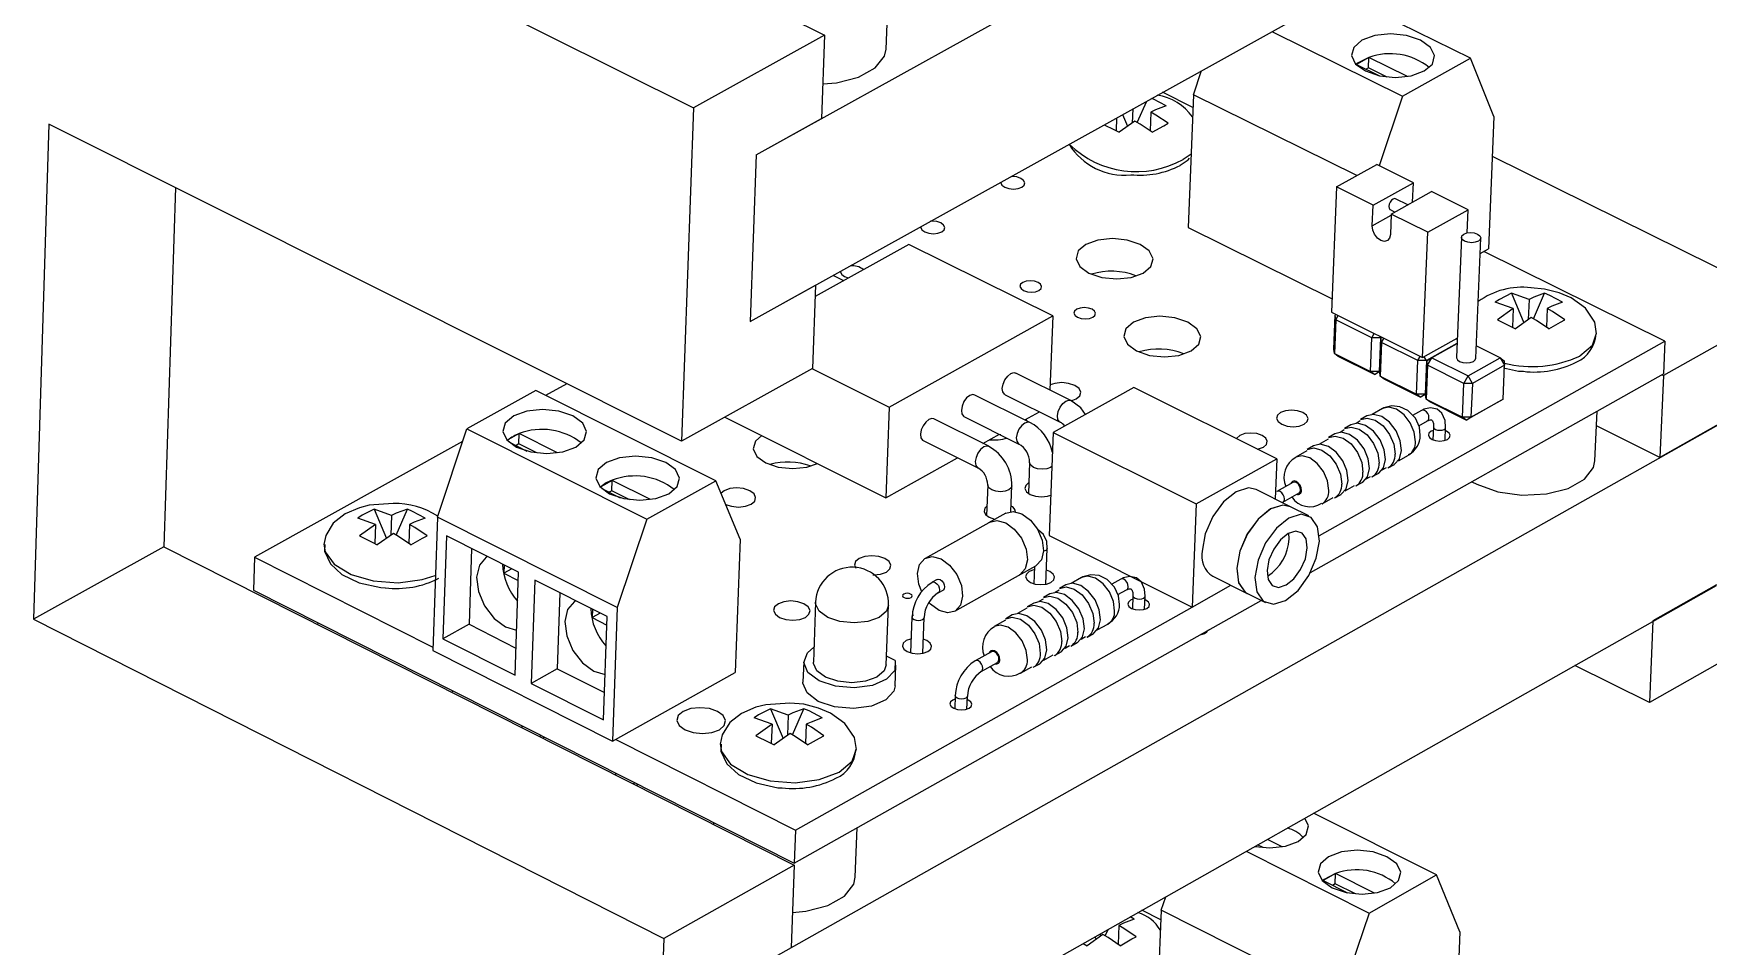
# Model space of a CAD drawing. Extents: x 0 to 151, y 0 to 220.
# Drawn here: x 129.83 to 141.2, y 139.95 to 146.14 of the extents above; entities that cross this region are included whole.
import ezdxf

# ---------------------------------------------------------------- set-up
doc = ezdxf.new("R2010")
doc.units = 0
doc.layers.get('0').update_dxf_attribs({"linetype": 'CONTINUOUS'})

msp = doc.modelspace()

# ---------------------------------------------------------------- linework, layer by layer
at = {"color": 7, "linetype": 'CONTINUOUS'}
for p, q in [((134.733, 145.321), (141.543, 149.093)), ((130.894, 148.267), (135.198, 146.133)), ((134.692, 144.19), (141.494, 147.971)), ((130.003, 147.782), (134.309, 145.641)), ((135.616, 146.039), (135.629, 146.385)), ((139.581, 145.976), (138.693, 146.414)), ((135.198, 146.133), (134.309, 145.641)), ((135.198, 146.133), (135.177, 145.567)), ((138.233, 146.158), (139.121, 145.72)), ((138.892, 145.981), (138.808, 145.934)), ((138.89, 145.912), (138.892, 145.981)), ((139.154, 145.853), (138.892, 145.981)), ((139.121, 145.72), (139.581, 145.976)), ((139.74, 145.582), (139.581, 145.976)), ((137.701, 145.728), (137.757, 145.894)), ((138.808, 145.934), (138.963, 145.858)), ((138.89, 145.912), (138.873, 145.902)), ((139.016, 145.849), (138.89, 145.912)), ((137.698, 145.643), (137.491, 145.746)), ((134.309, 145.641), (134.227, 143.378)), ((137.289, 145.633), (137.285, 145.537)), ((137.32, 145.541), (137.384, 145.686)), ((137.701, 145.728), (137.666, 144.829)), ((138.81, 145.18), (137.701, 145.728)), ((139.121, 145.72), (138.962, 145.247)), ((129.933, 145.529), (129.829, 142.171)), ((134.227, 143.378), (129.933, 145.529)), ((134.733, 145.321), (135.177, 145.567)), ((137.18, 145.573), (137.177, 145.485)), ((137.303, 145.55), (137.197, 145.475)), ((137.22, 145.595), (137.254, 145.515)), ((137.412, 145.61), (137.407, 145.485)), ((139.74, 145.582), (139.703, 144.683)), ((134.733, 145.321), (134.692, 144.19)), ((137.632, 145.291), (137.686, 145.328)), ((139.729, 145.311), (141.755, 144.31)), ((138.672, 145.103), (138.945, 145.255)), ((139.194, 145.132), (138.945, 145.255)), ((130.792, 145.099), (130.714, 142.662)), ((138.672, 145.103), (138.638, 144.253)), ((138.921, 144.98), (138.672, 145.103)), ((138.921, 144.98), (139.194, 145.132)), ((139.044, 144.919), (139.317, 145.072)), ((139.188, 145), (139.194, 145.132)), ((139.565, 144.949), (139.317, 145.072)), ((138.915, 144.84), (138.921, 144.98)), ((139.036, 144.95), (139.069, 144.933)), ((139.156, 144.982), (139.073, 145.023)), ((139.292, 144.796), (139.565, 144.949)), ((139.559, 144.792), (139.565, 144.949)), ((139.044, 144.919), (139.038, 144.78)), ((139.292, 144.796), (139.044, 144.919)), ((137.666, 144.829), (138.642, 144.345)), ((139.257, 143.946), (139.292, 144.796)), ((139.52, 144.762), (139.486, 143.947)), ((139.617, 143.941), (139.651, 144.756)), ((135.769, 144.714), (135.133, 144.361)), ((136.747, 144.228), (135.769, 144.714)), ((139.647, 144.651), (139.703, 144.683)), ((140.901, 144.058), (139.673, 144.666)), ((135.325, 144.468), (135.255, 144.503)), ((134.692, 144.19), (135.136, 144.437)), ((135.136, 144.437), (135.115, 143.873)), ((139.979, 144.34), (139.859, 144.382)), ((139.859, 144.382), (139.943, 144.182)), ((140.009, 144.209), (140.084, 144.382)), ((139.871, 144.279), (139.75, 144.321)), ((139.871, 144.279), (139.764, 144.203)), ((139.871, 144.279), (139.866, 144.153)), ((139.979, 144.34), (139.973, 144.204)), ((140.102, 144.279), (140.097, 144.153)), ((141.755, 144.31), (140.891, 143.824)), ((135.636, 143.609), (136.747, 144.228)), ((136.747, 144.228), (136.727, 143.725)), ((138.638, 144.253), (139.257, 143.946)), ((138.654, 144.004), (138.664, 144.234)), ((138.667, 144.203), (138.658, 143.974)), ((138.67, 144.237), (138.664, 144.234)), ((138.667, 144.203), (138.664, 144.234)), ((138.667, 144.203), (138.683, 144.231)), ((138.913, 144.081), (138.667, 144.203)), ((139.994, 144.218), (139.887, 144.142)), ((138.556, 142.74), (140.901, 144.058)), ((138.904, 143.851), (138.913, 144.081)), ((138.913, 144.081), (138.929, 144.109)), ((138.971, 144.081), (138.913, 144.081)), ((138.971, 144.081), (138.962, 143.851)), ((138.971, 144.081), (138.966, 144.091)), ((138.966, 143.85), (138.975, 144.079)), ((138.978, 144.049), (138.969, 143.819)), ((138.978, 144.085), (138.971, 144.081)), ((138.981, 144.083), (138.975, 144.079)), ((138.978, 144.049), (138.975, 144.079)), ((138.978, 144.049), (138.994, 144.076)), ((139.225, 143.926), (138.978, 144.049)), ((139.257, 143.946), (139.491, 144.077)), ((139.49, 144.042), (139.283, 143.926)), ((139.49, 144.04), (139.319, 143.944)), ((139.486, 144.074), (139.491, 144.067)), ((140.901, 144.058), (140.892, 143.836)), ((138.658, 143.974), (138.654, 144.004)), ((138.658, 143.974), (138.904, 143.851)), ((138.683, 143.954), (138.658, 143.974)), ((138.93, 143.832), (138.683, 143.954)), ((139.216, 143.697), (139.225, 143.926)), ((139.225, 143.926), (139.241, 143.954)), ((139.283, 143.926), (139.225, 143.926)), ((139.283, 143.926), (139.268, 143.952)), ((139.283, 143.926), (139.274, 143.697)), ((139.277, 143.695), (139.287, 143.924)), ((139.319, 143.944), (139.287, 143.924)), ((139.29, 143.894), (139.287, 143.924)), ((139.29, 143.894), (139.319, 143.944)), ((139.319, 143.944), (139.566, 143.822)), ((139.566, 143.822), (139.784, 143.944)), ((139.784, 143.944), (139.621, 144.025)), ((139.784, 143.944), (139.813, 143.894)), ((139.784, 143.944), (139.81, 143.924)), ((139.81, 143.924), (139.813, 143.894)), ((135.115, 143.873), (134.227, 143.378)), ((135.112, 143.871), (135.636, 143.609)), ((136.869, 143.655), (136.496, 143.841)), ((138.495, 142.488), (140.892, 143.836)), ((138.962, 143.851), (138.904, 143.851)), ((138.93, 143.832), (138.904, 143.851)), ((138.966, 143.852), (138.93, 143.832)), ((138.93, 143.832), (138.962, 143.851)), ((138.962, 143.851), (138.966, 143.853)), ((138.969, 143.819), (138.966, 143.85)), ((138.969, 143.819), (139.216, 143.697)), ((138.995, 143.8), (138.969, 143.819)), ((139.29, 143.894), (139.281, 143.664)), ((139.537, 143.771), (139.29, 143.894)), ((139.537, 143.771), (139.566, 143.822)), ((139.595, 143.771), (139.566, 143.822)), ((139.813, 143.894), (139.595, 143.771)), ((139.804, 143.664), (139.813, 143.894)), ((140.891, 143.824), (140.867, 143.269)), ((140.881, 143.83), (140.891, 143.824)), ((133.238, 143.722), (132.77, 143.462)), ((134.46, 143.11), (133.238, 143.722)), ((133.448, 143.769), (133.304, 143.689)), ((137.296, 143.743), (136.749, 143.437)), ((138.267, 143.259), (137.296, 143.743)), ((139.241, 143.677), (138.995, 143.8)), ((139.274, 143.697), (139.216, 143.697)), ((139.241, 143.677), (139.216, 143.697)), ((139.241, 143.677), (139.274, 143.697)), ((139.277, 143.697), (139.241, 143.677)), ((139.274, 143.697), (139.277, 143.699)), ((139.528, 143.542), (139.537, 143.771)), ((139.595, 143.771), (139.537, 143.771)), ((139.595, 143.771), (139.585, 143.542)), ((135.636, 143.609), (135.613, 142.995)), ((136.591, 143.506), (136.217, 143.692)), ((136.423, 143.694), (136.796, 143.508)), ((138.984, 143.6), (138.914, 143.561)), ((139.249, 143.588), (139.189, 143.554)), ((139.281, 143.664), (139.277, 143.695)), ((139.281, 143.664), (139.528, 143.542)), ((139.306, 143.645), (139.281, 143.664)), ((139.553, 143.522), (139.306, 143.645)), ((139.772, 143.645), (139.553, 143.522)), ((139.585, 143.542), (139.804, 143.664)), ((139.804, 143.664), (139.772, 143.645)), ((140.426, 143.245), (140.441, 143.582)), ((134.521, 143.542), (135.613, 142.995)), ((134.529, 139.695), (141.299, 143.51)), ((136.312, 143.344), (135.939, 143.53)), ((136.144, 143.546), (136.517, 143.359)), ((136.557, 143.523), (136.656, 143.578)), ((138.77, 143.489), (138.727, 143.465)), ((138.834, 143.516), (138.806, 143.499)), ((138.879, 143.55), (138.836, 143.526)), ((139.231, 143.484), (139.289, 143.517)), ((139.331, 143.476), (139.327, 143.388)), ((139.331, 143.476), (139.331, 143.475)), ((139.409, 143.385), (139.413, 143.472)), ((139.585, 143.542), (139.528, 143.542)), ((139.553, 143.522), (139.528, 143.542)), ((139.553, 143.522), (139.585, 143.542)), ((140.867, 143.269), (140.436, 143.483)), ((141.299, 143.512), (140.867, 143.269)), ((132.741, 143.376), (131.329, 142.592)), ((132.57, 142.864), (132.77, 143.462)), ((132.77, 143.462), (133.991, 142.849)), ((133.126, 143.43), (133.049, 143.387)), ((133.055, 143.374), (133.178, 143.312)), ((133.123, 143.36), (133.105, 143.349)), ((133.123, 143.36), (133.126, 143.43)), ((133.244, 143.299), (133.123, 143.36)), ((133.385, 143.3), (133.126, 143.43)), ((135.866, 143.383), (136.239, 143.197)), ((136.273, 143.364), (136.384, 143.426)), ((136.749, 143.437), (136.722, 142.739)), ((136.749, 143.437), (137.72, 142.953)), ((138.616, 143.393), (138.552, 143.357)), ((138.661, 143.428), (138.618, 143.404)), ((138.725, 143.455), (138.697, 143.438)), ((135.613, 142.995), (136.099, 143.267)), ((137.72, 142.953), (138.267, 143.259)), ((138.267, 143.259), (138.256, 142.986)), ((138.472, 143.313), (138.396, 143.27)), ((138.517, 143.347), (138.474, 143.323)), ((139.092, 143.246), (139.162, 143.285)), ((136.589, 143.235), (136.581, 143.025)), ((138.874, 143.124), (138.903, 143.14)), ((138.913, 143.136), (138.956, 143.16)), ((138.983, 143.185), (139.012, 143.201)), ((139.022, 143.197), (139.065, 143.221)), ((133.756, 143.113), (133.679, 143.07)), ((133.686, 143.058), (133.81, 142.995)), ((133.754, 143.043), (133.735, 143.033)), ((133.754, 143.043), (133.756, 143.113)), ((133.875, 142.982), (133.754, 143.043)), ((134.017, 142.983), (133.756, 143.113)), ((133.991, 142.849), (134.46, 143.11)), ((134.624, 142.715), (134.46, 143.11)), ((134.516, 143.043), (134.495, 143.026)), ((136.305, 143.083), (136.297, 142.874)), ((136.463, 142.902), (136.469, 143.076)), ((138.36, 142.934), (138.126, 143.051)), ((138.377, 143.099), (138.268, 143.038)), ((138.309, 142.966), (138.418, 143.028)), ((138.66, 142.994), (138.703, 143.018)), ((138.73, 143.043), (138.794, 143.079)), ((138.804, 143.075), (138.847, 143.099)), ((132.259, 142.875), (132.14, 142.918)), ((132.14, 142.918), (132.224, 142.719)), ((132.29, 142.741), (132.366, 142.918)), ((137.72, 142.953), (137.692, 142.254)), ((138.484, 142.872), (138.361, 142.934)), ((138.574, 142.955), (138.65, 142.998)), ((132.149, 142.813), (132.029, 142.857)), ((132.149, 142.813), (132.041, 142.737)), ((132.149, 142.813), (132.145, 142.685)), ((132.259, 142.875), (132.255, 142.741)), ((132.381, 142.813), (132.377, 142.684)), ((132.57, 142.864), (132.539, 141.96)), ((133.791, 142.25), (132.57, 142.864)), ((133.991, 142.849), (133.791, 142.25)), ((136.328, 142.835), (135.88, 142.584)), ((136.429, 142.891), (136.311, 142.826)), ((132.271, 142.752), (132.162, 142.675)), ((132.632, 142.737), (132.608, 142.038)), ((133.121, 142.491), (132.632, 142.737)), ((134.624, 142.715), (134.591, 141.811)), ((136.722, 142.739), (137.692, 142.254)), ((138.351, 142.716), (138.349, 142.754)), ((130.714, 142.662), (129.829, 142.171)), ((130.714, 142.662), (134.991, 140.503)), ((131.329, 142.592), (131.322, 142.369)), ((131.329, 142.592), (132.54, 141.982)), ((132.802, 142.651), (132.785, 142.137)), ((136.7, 142.409), (136.709, 142.651)), ((133.023, 142.541), (133.021, 142.483)), ((133.076, 142.514), (133.021, 142.483)), ((133.021, 142.483), (133.119, 142.434)), ((133.097, 141.792), (133.121, 142.491)), ((136.083, 142.226), (136.53, 142.476)), ((136.513, 142.467), (136.631, 142.533)), ((136.622, 142.528), (136.618, 142.412)), ((136.942, 142.454), (136.871, 142.414)), ((137.833, 142.463), (138.066, 142.346)), ((131.322, 142.369), (134.991, 140.517)), ((133.231, 142.436), (133.207, 141.736)), ((133.722, 142.189), (133.231, 142.436)), ((133.402, 142.35), (133.384, 141.835)), ((134.488, 138.579), (141.251, 142.401)), ((135.961, 142.441), (135.927, 142.422)), ((135.968, 142.35), (136.002, 142.369)), ((136.726, 142.343), (136.683, 142.318)), ((136.791, 142.369), (136.762, 142.353)), ((136.836, 142.404), (136.792, 142.38)), ((137.208, 142.443), (137.147, 142.408)), ((137.189, 142.338), (137.248, 142.371)), ((137.692, 142.254), (137.955, 142.402)), ((138.068, 142.345), (138.191, 142.284)), ((141.251, 142.404), (140.819, 142.16)), ((133.622, 142.239), (133.62, 142.182)), ((133.791, 142.25), (133.759, 141.344)), ((134.991, 140.517), (138.16, 142.299)), ((135, 140.741), (137.692, 142.254)), ((135.137, 142.286), (135.122, 141.881)), ((135.616, 141.861), (135.632, 142.267)), ((136.571, 142.246), (136.507, 142.21)), ((136.617, 142.281), (136.573, 142.256)), ((136.681, 142.308), (136.652, 142.291)), ((137.291, 142.33), (137.287, 142.242)), ((137.291, 142.33), (137.291, 142.33)), ((137.37, 142.239), (137.373, 142.327)), ((129.829, 142.171), (134.106, 140.006)), ((131.758, 142.149), (131.757, 142.135)), ((132.785, 142.137), (132.608, 142.038)), ((132.785, 142.137), (133.103, 141.976)), ((133.033, 142.12), (133.108, 142.098)), ((133.675, 142.212), (133.62, 142.182)), ((133.62, 142.182), (133.72, 142.131)), ((133.697, 141.489), (133.722, 142.189)), ((135.791, 142.186), (135.782, 141.943)), ((135.864, 141.94), (135.873, 142.183)), ((136.426, 142.165), (136.349, 142.122)), ((136.472, 142.2), (136.428, 142.175)), ((137.049, 142.099), (137.12, 142.138)), ((140.819, 142.16), (140.796, 141.606)), ((132.608, 142.038), (133.097, 141.792)), ((136.83, 141.976), (136.859, 141.992)), ((136.869, 141.988), (136.913, 142.013)), ((136.94, 142.037), (136.969, 142.054)), ((136.979, 142.05), (137.022, 142.074)), ((141.658, 142.094), (140.796, 141.606)), ((132.539, 141.96), (133.759, 141.344)), ((135.056, 141.883), (135.051, 141.744)), ((135.677, 141.892), (135.619, 141.921)), ((136.33, 141.95), (136.22, 141.889)), ((136.261, 141.817), (136.371, 141.878)), ((136.685, 141.894), (136.75, 141.93)), ((136.759, 141.926), (136.803, 141.951)), ((133.384, 141.835), (133.207, 141.736)), ((133.384, 141.835), (133.704, 141.674)), ((133.632, 141.818), (133.708, 141.796)), ((133.759, 141.344), (134.591, 141.811)), ((135.677, 141.719), (135.682, 141.859)), ((136.528, 141.806), (136.605, 141.849)), ((136.614, 141.845), (136.658, 141.869)), ((140.796, 141.606), (140.29, 141.858)), ((132.668, 141.676), (132.676, 141.686)), ((133.207, 141.736), (133.697, 141.489)), ((136.084, 141.653), (136.081, 141.564)), ((136.163, 141.561), (136.167, 141.65)), ((134.951, 141.52), (134.83, 141.564)), ((134.83, 141.564), (134.916, 141.363)), ((134.981, 141.387), (135.058, 141.564)), ((133.144, 141.45), (133.143, 141.436)), ((134.841, 141.459), (134.72, 141.502)), ((134.841, 141.459), (134.732, 141.381)), ((134.841, 141.459), (134.836, 141.33)), ((134.951, 141.52), (134.946, 141.384)), ((135.074, 141.459), (135.069, 141.329)), ((133.287, 141.363), (133.295, 141.374)), ((133.78, 141.356), (135, 140.741)), ((134.964, 141.397), (134.855, 141.319)), ((133.779, 141.129), (133.779, 141.115)), ((133.923, 141.042), (133.93, 141.053)), ((139.351, 140.437), (138.516, 140.856)), ((134.445, 140.793), (134.445, 140.779)), ((135, 140.741), (134.991, 140.517)), ((135.406, 140.421), (135.419, 140.758)), ((138.118, 140.631), (138.12, 140.63)), ((138.174, 140.622), (138.137, 140.641)), ((138.304, 140.628), (138.203, 140.678)), ((138.059, 140.597), (138.893, 140.178)), ((134.991, 140.503), (134.106, 140.006)), ((134.991, 140.503), (134.97, 139.944)), ((138.666, 140.446), (138.582, 140.398)), ((138.663, 140.377), (138.666, 140.446)), ((138.93, 140.313), (138.666, 140.446)), ((138.893, 140.178), (139.351, 140.437)), ((139.509, 140.05), (139.351, 140.437)), ((137.482, 140.198), (137.513, 140.288)), ((138.582, 140.398), (138.747, 140.315)), ((138.663, 140.377), (138.645, 140.366)), ((138.801, 140.308), (138.663, 140.377)), ((137.48, 140.132), (137.351, 140.197)), ((137.482, 140.198), (137.447, 139.31)), ((138.589, 139.641), (137.482, 140.198)), ((138.893, 140.178), (138.734, 139.706)), ((137.103, 140.024), (137.122, 140.067)), ((137.195, 140.094), (137.19, 139.967)), ((137.3, 140.137), (137.272, 140.152)), ((134.106, 140.006), (134.026, 137.771)), ((136.953, 139.972), (136.981, 139.957)), ((137.087, 140.033), (136.981, 139.957)), ((137.032, 140.017), (137.04, 139.999)), ((137.069, 140.038), (137.069, 140.02)), ((139.509, 140.05), (139.472, 139.162))]:
    msp.add_line(p, q, dxfattribs=at)
at = {"color": 8, "linetype": 'CONTINUOUS'}
msp.add_line((138.915, 144.84), (139.043, 144.912), dxfattribs=at)
at = {"color": 7, "linetype": 'CONTINUOUS'}
for points in [[(138.845, 146.098), (138.789, 146.05), (138.774, 145.994), (138.802, 145.937), (138.869, 145.89), (138.964, 145.858), (139.073, 145.846), (139.18, 145.858), (139.268, 145.89), (139.323, 145.937), (139.338, 145.994), (139.31, 146.05), (139.243, 146.098), (139.148, 146.13), (139.039, 146.141), (138.932, 146.13), (138.845, 146.098)], [(135.186, 145.802), (135.279, 145.81), (135.429, 145.848), (135.542, 145.911), (135.605, 145.991), (135.616, 146.039)], [(138.892, 145.981), (138.814, 145.942), (138.804, 145.934)], [(137.517, 145.653), (137.443, 145.626), (137.412, 145.61)], [(137.517, 145.653), (137.43, 145.699), (137.416, 145.704)], [(137.095, 145.525), (137.162, 145.493), (137.197, 145.475)], [(137.422, 145.475), (137.339, 145.53), (137.303, 145.55)], [(137.53, 145.535), (137.447, 145.591), (137.412, 145.61)], [(137.422, 145.475), (137.501, 145.519), (137.53, 145.535)], [(137.611, 145.25), (137.666, 145.288), (137.674, 145.298)], [(136.395, 145.136), (136.395, 145.131), (136.402, 145.115), (136.422, 145.101), (136.449, 145.092), (136.481, 145.088), (136.511, 145.092), (136.537, 145.101), (136.553, 145.115), (136.557, 145.131), (136.549, 145.147), (136.53, 145.161), (136.503, 145.171), (136.471, 145.174), (136.461, 145.173)], [(139.073, 145.023), (139.066, 145.024), (139.056, 145.021), (139.045, 145.013), (139.036, 145), (139.03, 144.986), (139.027, 144.971), (139.029, 144.959), (139.034, 144.951), (139.036, 144.95)], [(135.851, 144.834), (135.851, 144.829), (135.858, 144.812), (135.878, 144.798), (135.905, 144.789), (135.937, 144.786), (135.967, 144.789), (135.993, 144.798), (136.009, 144.812), (136.014, 144.829), (136.006, 144.845), (135.986, 144.859), (135.959, 144.868), (135.927, 144.871), (135.917, 144.871)], [(139.038, 144.78), (139.032, 144.755), (139.018, 144.739), (138.997, 144.734), (138.974, 144.74), (138.95, 144.757), (138.931, 144.782), (138.919, 144.811), (138.915, 144.84)], [(136.97, 144.713), (136.919, 144.669), (136.905, 144.616), (136.93, 144.564), (136.992, 144.519), (137.08, 144.49), (137.181, 144.479), (137.279, 144.49), (137.361, 144.519), (137.413, 144.564), (137.427, 144.616), (137.401, 144.669), (137.339, 144.713), (137.252, 144.743), (137.151, 144.754), (137.052, 144.743), (136.97, 144.713)], [(139.635, 144.735), (139.614, 144.728), (139.59, 144.725), (139.564, 144.728), (139.542, 144.735), (139.526, 144.746), (139.52, 144.759), (139.523, 144.772), (139.536, 144.784), (139.557, 144.791), (139.581, 144.794), (139.607, 144.791), (139.629, 144.784), (139.644, 144.772), (139.651, 144.759), (139.648, 144.746), (139.635, 144.735)], [(135.306, 144.531), (135.306, 144.526), (135.314, 144.509), (135.333, 144.495), (135.359, 144.486)], [(136.543, 144.456), (136.528, 144.443), (136.524, 144.429), (136.532, 144.414), (136.549, 144.401), (136.574, 144.393), (136.602, 144.39), (136.63, 144.393), (136.653, 144.401), (136.667, 144.414), (136.671, 144.429), (136.664, 144.443), (136.647, 144.456), (136.622, 144.464), (136.594, 144.467), (136.566, 144.464), (136.543, 144.456)], [(139.859, 144.382), (139.779, 144.341), (139.75, 144.321)], [(140.084, 144.382), (140.011, 144.355), (139.979, 144.34)], [(140.438, 144.107), (140.426, 144.186), (140.362, 144.282), (140.266, 144.351), (140.184, 144.385), (140.085, 144.41), (139.992, 144.42)], [(140.207, 144.321), (140.12, 144.368), (140.084, 144.382)], [(136.909, 144.274), (136.894, 144.261), (136.89, 144.247), (136.898, 144.232), (136.915, 144.219), (136.94, 144.211), (136.968, 144.208), (136.996, 144.211), (137.019, 144.219), (137.033, 144.232), (137.037, 144.247), (137.03, 144.261), (137.013, 144.274), (136.988, 144.282), (136.96, 144.285), (136.932, 144.282), (136.909, 144.274)], [(140.207, 144.321), (140.133, 144.294), (140.102, 144.279)], [(140.221, 144.203), (140.138, 144.259), (140.102, 144.279)], [(137.294, 144.186), (137.242, 144.141), (137.228, 144.088), (137.254, 144.036), (137.315, 143.991), (137.403, 143.961), (137.505, 143.951), (137.603, 143.961), (137.685, 143.991), (137.737, 144.036), (137.751, 144.088), (137.725, 144.141), (137.663, 144.186), (137.575, 144.215), (137.474, 144.226), (137.375, 144.215), (137.294, 144.186)], [(139.764, 144.203), (139.852, 144.16), (139.887, 144.142)], [(140.113, 144.142), (140.029, 144.198), (139.994, 144.218)], [(140.113, 144.142), (140.192, 144.187), (140.221, 144.203)], [(140.324, 143.957), (140.41, 144.03), (140.438, 144.112)], [(139.486, 143.947), (139.486, 143.944), (139.493, 143.931), (139.508, 143.92), (139.53, 143.912), (139.555, 143.91), (139.58, 143.912), (139.601, 143.92)], [(139.601, 143.92), (139.614, 143.931), (139.617, 143.941)], [(136.423, 143.694), (136.419, 143.697), (136.408, 143.713), (136.404, 143.737), (136.41, 143.766), (136.422, 143.795), (136.441, 143.82), (136.462, 143.837), (136.482, 143.844), (136.496, 143.841)], [(139.805, 143.877), (139.908, 143.854), (139.941, 143.853)], [(136.872, 143.653), (136.906, 143.666), (136.93, 143.686), (136.937, 143.711), (136.925, 143.736), (136.896, 143.757), (136.854, 143.771), (136.807, 143.776), (136.761, 143.771), (136.729, 143.76)], [(133.51, 143.339), (133.567, 143.387), (133.583, 143.445), (133.556, 143.502), (133.489, 143.55), (133.394, 143.583), (133.284, 143.594), (133.177, 143.583), (133.088, 143.55), (133.031, 143.502), (133.015, 143.445), (133.042, 143.387), (133.108, 143.339), (133.204, 143.306), (133.313, 143.295), (133.421, 143.306), (133.51, 143.339)], [(136.217, 143.692), (136.204, 143.695), (136.183, 143.689), (136.162, 143.672), (136.144, 143.647), (136.131, 143.617), (136.126, 143.588), (136.129, 143.564), (136.14, 143.548), (136.144, 143.546)], [(136.969, 143.56), (136.937, 143.604), (136.869, 143.655)], [(138.293, 143.573), (138.272, 143.555), (138.266, 143.533), (138.277, 143.512), (138.302, 143.494), (138.338, 143.481), (138.379, 143.477), (138.419, 143.481), (138.452, 143.494), (138.473, 143.512), (138.479, 143.533), (138.468, 143.555), (138.443, 143.573), (138.407, 143.585), (138.366, 143.589), (138.326, 143.585), (138.293, 143.573)], [(139.241, 143.418), (139.235, 143.475), (139.208, 143.534), (139.157, 143.587), (139.103, 143.613), (139.047, 143.619), (138.993, 143.604), (138.985, 143.598)], [(139.413, 143.472), (139.409, 143.519), (139.388, 143.568), (139.355, 143.596), (139.31, 143.606), (139.265, 143.596), (139.249, 143.588)], [(135.905, 143.526), (135.884, 143.509), (135.866, 143.484), (135.853, 143.455), (135.848, 143.426), (135.851, 143.402), (135.862, 143.386), (135.866, 143.383)], [(135.939, 143.53), (135.926, 143.533), (135.905, 143.526)], [(136.571, 143.516), (136.571, 143.52), (136.569, 143.529)], [(138.727, 143.465), (138.772, 143.475), (138.826, 143.461), (138.88, 143.421), (138.924, 143.364), (138.953, 143.297), (138.961, 143.23)], [(138.956, 143.16), (138.959, 143.162), (138.991, 143.198), (139.005, 143.254), (138.996, 143.321), (138.968, 143.388), (138.923, 143.446), (138.87, 143.485), (138.815, 143.5), (138.77, 143.489)], [(138.836, 143.526), (138.881, 143.536), (138.935, 143.522), (138.989, 143.483), (139.033, 143.425), (139.062, 143.358), (139.07, 143.291)], [(139.065, 143.221), (139.067, 143.223), (139.1, 143.26), (139.114, 143.316), (139.105, 143.382), (139.077, 143.449), (139.032, 143.507), (138.979, 143.546), (138.924, 143.561), (138.879, 143.55)], [(139.289, 143.517), (139.307, 143.524), (139.316, 143.524), (139.324, 143.517), (139.33, 143.498), (139.331, 143.476)], [(134.771, 143.417), (134.728, 143.378), (134.714, 143.327), (134.738, 143.276), (134.798, 143.232), (134.883, 143.203), (134.982, 143.193), (135.078, 143.203), (135.149, 143.228)], [(136.394, 143.421), (136.392, 143.421), (136.38, 143.424)], [(138.016, 143.418), (137.995, 143.4), (137.993, 143.396)], [(138.135, 143.325), (138.143, 143.326), (138.176, 143.338), (138.197, 143.357), (138.202, 143.378), (138.192, 143.4), (138.167, 143.418), (138.131, 143.43), (138.09, 143.434), (138.049, 143.43), (138.016, 143.418), (138.016, 143.418)], [(138.703, 143.018), (138.705, 143.02), (138.738, 143.056), (138.752, 143.112), (138.743, 143.179), (138.715, 143.246), (138.67, 143.304), (138.617, 143.343), (138.562, 143.358), (138.517, 143.347)], [(138.618, 143.404), (138.663, 143.414), (138.717, 143.399), (138.771, 143.36), (138.815, 143.303), (138.844, 143.235), (138.852, 143.169)], [(138.847, 143.099), (138.85, 143.101), (138.882, 143.137), (138.896, 143.193), (138.887, 143.26), (138.859, 143.327), (138.814, 143.385), (138.761, 143.424), (138.706, 143.439), (138.661, 143.428)], [(139.33, 143.452), (139.314, 143.446), (139.3, 143.433), (139.296, 143.419), (139.303, 143.404), (139.321, 143.391), (139.345, 143.383), (139.374, 143.38), (139.402, 143.383), (139.425, 143.391), (139.439, 143.404), (139.443, 143.419), (139.436, 143.433), (139.418, 143.446), (139.412, 143.449)], [(134.141, 143.022), (134.198, 143.071), (134.214, 143.128), (134.187, 143.186), (134.12, 143.234), (134.025, 143.267), (133.915, 143.278), (133.807, 143.267), (133.718, 143.234), (133.661, 143.186), (133.645, 143.128), (133.673, 143.071), (133.739, 143.022), (133.835, 142.989), (133.945, 142.978), (134.052, 142.989), (134.141, 143.022)], [(138.474, 143.323), (138.518, 143.333), (138.573, 143.319), (138.627, 143.279), (138.671, 143.222), (138.7, 143.155), (138.708, 143.088)], [(139.591, 143.104), (139.624, 143.087), (139.767, 143.036), (139.931, 143.013), (140.097, 143.021), (140.245, 143.058), (140.356, 143.121), (140.417, 143.201), (140.426, 143.245)], [(134.526, 142.95), (134.566, 142.937), (134.614, 142.932), (134.661, 142.937), (134.699, 142.951), (134.724, 142.972), (134.73, 142.997), (134.719, 143.022), (134.69, 143.043), (134.648, 143.057), (134.601, 143.062), (134.554, 143.057), (134.516, 143.043), (134.516, 143.043)], [(136.585, 143.098), (136.564, 143.079), (136.558, 143.058), (136.568, 143.036), (136.593, 143.018), (136.629, 143.006), (136.67, 143.002), (136.711, 143.006), (136.733, 143.013)], [(138.126, 143.051), (138.074, 143.062), (137.991, 143.036), (137.906, 142.968), (137.833, 142.867), (137.782, 142.75), (137.761, 142.634)], [(138.418, 143.028), (138.418, 143.028), (138.425, 143.036), (138.428, 143.048), (138.426, 143.063), (138.42, 143.077), (138.411, 143.09), (138.399, 143.098), (138.387, 143.101), (138.377, 143.099)], [(132.27, 142.957), (132.106, 142.944), (132.041, 142.927), (131.943, 142.885), (131.863, 142.822), (131.812, 142.74), (131.8, 142.677)], [(132.14, 142.918), (132.059, 142.876), (132.029, 142.857)], [(132.366, 142.918), (132.291, 142.89), (132.259, 142.875)], [(132.488, 142.857), (132.402, 142.903), (132.366, 142.918)], [(136.299, 142.937), (136.286, 142.924), (136.28, 142.902), (136.29, 142.881), (136.315, 142.863), (136.351, 142.85), (136.355, 142.85)], [(136.429, 142.891), (136.478, 142.903), (136.537, 142.887), (136.595, 142.844), (136.643, 142.781), (136.674, 142.708), (136.683, 142.636), (136.669, 142.575), (136.634, 142.535), (136.631, 142.533)], [(138.36, 142.934), (138.307, 142.945), (138.225, 142.919), (138.14, 142.851), (138.067, 142.751), (138.016, 142.634), (137.995, 142.517), (138.007, 142.42), (138.051, 142.356), (138.066, 142.346)], [(138.361, 142.934), (138.309, 142.945), (138.226, 142.919), (138.141, 142.851), (138.068, 142.75), (138.017, 142.633), (137.996, 142.517), (138.008, 142.419), (138.052, 142.355), (138.068, 142.345)], [(132.488, 142.857), (132.413, 142.829), (132.381, 142.813)], [(132.5, 142.737), (132.417, 142.793), (132.381, 142.813)], [(138.556, 142.701), (138.544, 142.798), (138.5, 142.862), (138.432, 142.883), (138.349, 142.857), (138.264, 142.789), (138.191, 142.689), (138.14, 142.571), (138.119, 142.455), (138.131, 142.358), (138.175, 142.294), (138.244, 142.273), (138.326, 142.299), (138.411, 142.367), (138.484, 142.468), (138.535, 142.585), (138.556, 142.701)], [(131.8, 142.68), (131.808, 142.628), (131.869, 142.544), (131.984, 142.475), (132.135, 142.431), (132.304, 142.419), (132.467, 142.44), (132.556, 142.468)], [(131.805, 142.677), (131.804, 142.633), (131.844, 142.547), (131.922, 142.475), (132.04, 142.418), (132.186, 142.386), (132.217, 142.385)], [(132.041, 142.737), (132.127, 142.694), (132.162, 142.675)], [(132.389, 142.675), (132.306, 142.732), (132.271, 142.752)], [(132.389, 142.675), (132.47, 142.721), (132.5, 142.737)], [(136.709, 142.651), (136.706, 142.698), (136.684, 142.747), (136.65, 142.775), (136.645, 142.777)], [(138.474, 142.655), (138.467, 142.716), (138.439, 142.756), (138.396, 142.769), (138.345, 142.753), (138.292, 142.71), (138.246, 142.647), (138.214, 142.574), (138.201, 142.501), (138.209, 142.44), (138.236, 142.4), (138.279, 142.387), (138.331, 142.404), (138.383, 142.446), (138.429, 142.509), (138.461, 142.582), (138.474, 142.655)], [(132.91, 142.597), (132.902, 142.592), (132.855, 142.539), (132.836, 142.457), (132.849, 142.36), (132.89, 142.261), (132.955, 142.177), (133.033, 142.12)], [(135.433, 142.583), (135.408, 142.562), (135.402, 142.537), (135.409, 142.518)], [(135.526, 142.472), (135.531, 142.472), (135.578, 142.477), (135.617, 142.491), (135.641, 142.512), (135.648, 142.537), (135.636, 142.562), (135.607, 142.583), (135.566, 142.597), (135.518, 142.602), (135.471, 142.597), (135.433, 142.583), (135.433, 142.583)], [(135.828, 142.482), (135.842, 142.543), (135.878, 142.583), (135.929, 142.596), (135.988, 142.58), (136.046, 142.537), (136.095, 142.474), (136.126, 142.401), (136.135, 142.328), (136.121, 142.267), (136.085, 142.227), (136.034, 142.214), (135.975, 142.23), (135.917, 142.273), (135.907, 142.283)], [(135.858, 142.356), (135.837, 142.409), (135.828, 142.482)], [(136.587, 142.495), (136.568, 142.478), (136.562, 142.458), (136.572, 142.438), (136.595, 142.421), (136.628, 142.41), (136.666, 142.406), (136.704, 142.41), (136.734, 142.421), (136.754, 142.438), (136.759, 142.458), (136.75, 142.478), (136.726, 142.495), (136.704, 142.503)], [(136.621, 142.507), (136.618, 142.506), (136.587, 142.495)], [(137.199, 142.272), (137.193, 142.329), (137.166, 142.388), (137.115, 142.441), (137.061, 142.468), (137.004, 142.473), (136.95, 142.458), (136.942, 142.452)], [(137.373, 142.327), (137.37, 142.374), (137.348, 142.423), (137.314, 142.451), (137.269, 142.461), (137.224, 142.451), (137.208, 142.443)], [(135.736, 142.342), (135.729, 142.337), (135.727, 142.33), (135.73, 142.323), (135.738, 142.318), (135.749, 142.314), (135.762, 142.313), (135.774, 142.314), (135.785, 142.318), (135.791, 142.323), (135.793, 142.33), (135.79, 142.337), (135.782, 142.342), (135.771, 142.346), (135.758, 142.347), (135.746, 142.346), (135.736, 142.342)], [(135.961, 142.441), (135.971, 142.443), (135.983, 142.44), (135.994, 142.431), (136.004, 142.419), (136.01, 142.404), (136.012, 142.39), (136.009, 142.377), (136.002, 142.369), (136.002, 142.369)], [(136.913, 142.013), (136.915, 142.014), (136.948, 142.051), (136.961, 142.107), (136.953, 142.174), (136.924, 142.241), (136.879, 142.299), (136.826, 142.338), (136.771, 142.353), (136.726, 142.343)], [(136.792, 142.38), (136.837, 142.39), (136.892, 142.375), (136.945, 142.336), (136.99, 142.278), (137.018, 142.211), (137.027, 142.144)], [(137.022, 142.074), (137.025, 142.076), (137.057, 142.112), (137.071, 142.168), (137.062, 142.235), (137.034, 142.303), (136.989, 142.36), (136.936, 142.4), (136.881, 142.415), (136.836, 142.404)], [(137.248, 142.371), (137.266, 142.378), (137.276, 142.378), (137.284, 142.371), (137.29, 142.352), (137.291, 142.33)], [(133.51, 142.296), (133.501, 142.291), (133.454, 142.237), (133.435, 142.155), (133.448, 142.058), (133.49, 141.96), (133.554, 141.875), (133.632, 141.818)], [(134.884, 142.276), (134.859, 142.255), (134.852, 142.23), (134.864, 142.205), (134.893, 142.184), (134.935, 142.17), (134.982, 142.165), (135.029, 142.17), (135.068, 142.184), (135.092, 142.205), (135.099, 142.23), (135.087, 142.255), (135.058, 142.276), (135.017, 142.29), (134.969, 142.295), (134.922, 142.29), (134.884, 142.276)], [(136.573, 142.256), (136.618, 142.267), (136.672, 142.252), (136.726, 142.213), (136.77, 142.155), (136.799, 142.087), (136.807, 142.021)], [(136.803, 141.951), (136.805, 141.952), (136.838, 141.989), (136.851, 142.045), (136.843, 142.112), (136.814, 142.18), (136.77, 142.237), (136.716, 142.277), (136.662, 142.292), (136.617, 142.281)], [(136.683, 142.318), (136.727, 142.328), (136.782, 142.314), (136.836, 142.274), (136.88, 142.216), (136.909, 142.149), (136.917, 142.082)], [(137.29, 142.307), (137.275, 142.301), (137.26, 142.288), (137.256, 142.273), (137.263, 142.258), (137.281, 142.245), (137.306, 142.237), (137.334, 142.234), (137.362, 142.237), (137.385, 142.245), (137.4, 142.258), (137.404, 142.273), (137.397, 142.288), (137.379, 142.301), (137.372, 142.304)], [(135.802, 142.2), (135.793, 142.193), (135.791, 142.186)], [(136.428, 142.175), (136.472, 142.185), (136.527, 142.171), (136.581, 142.131), (136.625, 142.073), (136.654, 142.006), (136.662, 141.939)], [(136.658, 141.869), (136.66, 141.871), (136.693, 141.908), (136.706, 141.964), (136.698, 142.031), (136.669, 142.098), (136.625, 142.156), (136.571, 142.195), (136.516, 142.21), (136.472, 142.2)], [(135.751, 142.026), (135.732, 142.009), (135.726, 141.989), (135.736, 141.969), (135.759, 141.952), (135.792, 141.941), (135.83, 141.937), (135.868, 141.941), (135.899, 141.952), (135.918, 141.969), (135.924, 141.989), (135.914, 142.009), (135.891, 142.026), (135.868, 142.035)], [(135.786, 142.038), (135.782, 142.037), (135.751, 142.026)], [(135.677, 141.892), (135.674, 141.824), (135.619, 141.764), (135.522, 141.722), (135.399, 141.705), (135.272, 141.717), (135.16, 141.754), (135.084, 141.811), (135.056, 141.878), (135.081, 141.944), (135.126, 141.982)], [(135.616, 141.861), (135.603, 141.821), (135.553, 141.778), (135.476, 141.75), (135.383, 141.74), (135.287, 141.75), (135.204, 141.778), (135.146, 141.821), (135.122, 141.871), (135.122, 141.881)], [(136.371, 141.878), (136.371, 141.879), (136.378, 141.887), (136.381, 141.899), (136.38, 141.913), (136.373, 141.928), (136.364, 141.941), (136.352, 141.949), (136.34, 141.953), (136.33, 141.95)], [(135.677, 141.719), (135.669, 141.684), (135.614, 141.624), (135.517, 141.582), (135.394, 141.566), (135.266, 141.577), (135.155, 141.614), (135.079, 141.671), (135.051, 141.738), (135.051, 141.744)], [(134.238, 141.546), (134.205, 141.518), (134.196, 141.484), (134.212, 141.451), (134.251, 141.422), (134.306, 141.403), (134.37, 141.397), (134.432, 141.403), (134.484, 141.422), (134.516, 141.451), (134.526, 141.484), (134.51, 141.518), (134.471, 141.546), (134.416, 141.565), (134.352, 141.571), (134.29, 141.565), (134.238, 141.546)], [(134.963, 141.603), (134.798, 141.591), (134.732, 141.574), (134.634, 141.532), (134.554, 141.47), (134.502, 141.387), (134.489, 141.324)], [(134.83, 141.564), (134.75, 141.522), (134.72, 141.502)], [(135.058, 141.564), (134.983, 141.536), (134.951, 141.52)], [(135.414, 141.288), (135.401, 141.368), (135.336, 141.465), (135.238, 141.534), (135.156, 141.569), (135.056, 141.594), (134.963, 141.603)], [(135.181, 141.502), (135.093, 141.549), (135.058, 141.564)], [(136.083, 141.63), (136.068, 141.623), (136.053, 141.61), (136.049, 141.595), (136.056, 141.58), (136.074, 141.567), (136.099, 141.559), (136.127, 141.556), (136.155, 141.559), (136.179, 141.567), (136.193, 141.58), (136.197, 141.595), (136.19, 141.61), (136.173, 141.623), (136.166, 141.626)], [(135.181, 141.502), (135.106, 141.474), (135.074, 141.459)], [(135.193, 141.381), (135.11, 141.438), (135.074, 141.459)], [(134.49, 141.327), (134.498, 141.273), (134.56, 141.188), (134.676, 141.118), (134.829, 141.074), (134.998, 141.062), (135.161, 141.083), (135.296, 141.133)], [(134.495, 141.323), (134.494, 141.277), (134.535, 141.19), (134.614, 141.118), (134.733, 141.061), (134.88, 141.028), (134.91, 141.028)], [(134.732, 141.381), (134.82, 141.338), (134.855, 141.319)], [(135.083, 141.319), (134.999, 141.376), (134.964, 141.397)], [(135.083, 141.319), (135.164, 141.365), (135.193, 141.381)], [(135.296, 141.133), (135.384, 141.208), (135.414, 141.293)], [(138.12, 140.63), (138.219, 140.62), (138.325, 140.632), (138.412, 140.664), (138.467, 140.712), (138.482, 140.769), (138.458, 140.822)], [(138.619, 140.56), (138.563, 140.512), (138.548, 140.455), (138.576, 140.398), (138.642, 140.35), (138.737, 140.317), (138.846, 140.306), (138.951, 140.317), (139.039, 140.35), (139.094, 140.398), (139.109, 140.455), (139.081, 140.512), (139.015, 140.56), (138.92, 140.593), (138.812, 140.604), (138.706, 140.593), (138.619, 140.56)], [(134.979, 140.183), (135.071, 140.191), (135.22, 140.229), (135.333, 140.292), (135.396, 140.374), (135.406, 140.421)], [(138.666, 140.446), (138.588, 140.406), (138.576, 140.396)], [(137.3, 140.137), (137.226, 140.11), (137.195, 140.094)], [(137.313, 140.018), (137.23, 140.074), (137.195, 140.094)], [(137.205, 139.957), (137.122, 140.013), (137.087, 140.033)], [(137.205, 139.957), (137.284, 140.003), (137.313, 140.018)]]:
    msp.add_lwpolyline(points, dxfattribs=at)
at = {"color": 8, "linetype": 'CONTINUOUS'}
for points in [[(136.795, 143.508), (136.792, 143.511), (136.781, 143.527), (136.778, 143.551), (136.783, 143.58), (136.796, 143.609), (136.814, 143.634), (136.835, 143.651), (136.856, 143.657), (136.869, 143.655)], [(139.208, 143.375), (139.2, 143.439), (139.173, 143.503), (139.131, 143.558), (139.079, 143.596), (139.027, 143.61), (138.984, 143.6)], [(139.3, 143.537), (139.298, 143.552), (139.292, 143.566), (139.282, 143.579), (139.27, 143.587), (139.258, 143.59), (139.249, 143.588)], [(136.591, 143.506), (136.577, 143.509), (136.557, 143.502), (136.536, 143.485), (136.517, 143.46), (136.504, 143.431), (136.499, 143.402), (136.502, 143.378), (136.513, 143.362), (136.517, 143.359)], [(139.331, 143.475), (139.331, 143.474), (139.335, 143.466), (139.345, 143.459), (139.358, 143.454), (139.374, 143.453), (139.39, 143.454), (139.403, 143.459)], [(139.403, 143.459), (139.411, 143.466), (139.413, 143.472)], [(136.312, 143.344), (136.299, 143.346), (136.278, 143.34), (136.257, 143.323), (136.239, 143.298), (136.226, 143.269), (136.221, 143.24), (136.224, 143.215), (136.235, 143.199), (136.239, 143.197)], [(138.62, 143.045), (138.612, 143.109), (138.585, 143.173), (138.542, 143.228), (138.491, 143.266), (138.439, 143.28), (138.396, 143.27)], [(136.74, 143.207), (136.732, 143.201), (136.707, 143.192), (136.676, 143.189), (136.644, 143.192), (136.616, 143.201), (136.597, 143.216), (136.589, 143.232), (136.589, 143.236)], [(136.469, 143.076), (136.465, 143.063), (136.448, 143.049), (136.423, 143.04), (136.392, 143.036), (136.36, 143.04), (136.332, 143.049), (136.313, 143.063), (136.305, 143.08), (136.305, 143.083)], [(138.319, 142.987), (138.317, 143.001), (138.311, 143.016), (138.301, 143.028), (138.29, 143.037), (138.278, 143.04), (138.268, 143.038)], [(138.434, 143.045), (138.432, 143.062), (138.425, 143.08), (138.413, 143.095), (138.399, 143.105), (138.385, 143.109), (138.373, 143.106), (138.364, 143.096), (138.362, 143.09)], [(136.32, 142.829), (136.368, 142.841), (136.427, 142.825), (136.485, 142.783), (136.534, 142.72), (136.565, 142.647), (136.574, 142.574), (136.56, 142.513), (136.524, 142.473), (136.521, 142.472)], [(136.709, 142.651), (136.707, 142.645), (136.699, 142.638), (136.686, 142.633), (136.682, 142.632)], [(137.166, 142.228), (137.158, 142.292), (137.131, 142.357), (137.088, 142.412), (137.037, 142.45), (136.985, 142.464), (136.942, 142.454)], [(137.259, 142.391), (137.257, 142.406), (137.251, 142.421), (137.241, 142.433), (137.229, 142.442), (137.218, 142.445), (137.208, 142.443)], [(135.927, 142.422), (135.937, 142.424), (135.949, 142.421), (135.96, 142.412), (135.97, 142.4), (135.976, 142.385), (135.978, 142.371), (135.975, 142.358), (135.968, 142.35), (135.968, 142.35)], [(135.569, 142.184), (135.491, 142.156), (135.398, 142.146), (135.302, 142.156), (135.219, 142.184), (135.161, 142.226), (135.137, 142.276), (135.137, 142.286)], [(135.632, 142.267), (135.618, 142.226), (135.569, 142.184)], [(137.291, 142.33), (137.291, 142.329), (137.295, 142.32), (137.305, 142.313), (137.319, 142.309), (137.334, 142.307), (137.35, 142.309), (137.363, 142.313)], [(137.363, 142.313), (137.371, 142.32), (137.373, 142.327)], [(135.791, 142.186), (135.791, 142.185), (135.795, 142.176), (135.805, 142.169), (135.819, 142.165), (135.835, 142.163), (135.85, 142.165), (135.863, 142.169), (135.871, 142.176), (135.873, 142.183)], [(136.574, 141.896), (136.566, 141.96), (136.538, 142.024), (136.496, 142.08), (136.444, 142.117), (136.392, 142.132), (136.349, 142.122)], [(136.271, 141.837), (136.27, 141.852), (136.263, 141.866), (136.254, 141.879), (136.242, 141.888), (136.23, 141.891), (136.22, 141.889)], [(136.387, 141.896), (136.385, 141.913), (136.378, 141.931), (136.366, 141.946), (136.352, 141.956), (136.338, 141.96), (136.326, 141.957), (136.317, 141.947), (136.315, 141.942)], [(136.156, 141.636), (136.143, 141.631), (136.128, 141.629), (136.112, 141.631), (136.098, 141.636), (136.088, 141.643), (136.084, 141.651), (136.084, 141.653)], [(136.167, 141.65), (136.164, 141.643), (136.156, 141.636)], [(133.259, 141.377), (133.26, 141.377), (133.277, 141.382)], [(133.895, 141.056), (133.896, 141.056), (133.913, 141.062)]]:
    msp.add_lwpolyline(points, dxfattribs=at)
at = {"color": 7, "linetype": 'CONTINUOUS'}
for centre, radius, start, end in [((139.038, 145.589), 0.418, 51.1032, 110.3329), ((137.4, 145.366), 0.364, 35.582, 81.254), ((137.229, 145.619), 0.435, 211.2923, 276.1279), ((137.314, 145.854), 0.647, 225.301, 299.3922), ((137.338, 145.775), 0.592, 263.959, 297.4697), ((135.386, 144.45), 0.119, 51.27, 96.2292), ((137.144, 144.075), 0.457, 68.6198, 107.044), ((139.934, 143.908), 0.515, 83.483, 125.6976), ((140.21, 144.122), 0.225, 294.3628, 356.0404), ((137.467, 143.546), 0.458, 68.4791, 106.9106), ((140.001, 144.65), 0.765, 255.6739, 294.9942), ((140.019, 144.47), 0.622, 262.8122, 297.1421), ((136.448, 143.239), 0.303, 11.943, 61.8371), ((136.755, 143.428), 0.0902, 36.0488, 62.9383), ((133.203, 143.2), 0.242, 108.5469, 129.5721), ((133.281, 143.03), 0.429, 51.7594, 111.2113), ((136.333, 143.827), 0.44, 267.6146, 283.7639), ((136.444, 143.234), 0.145, 0.4273, 59.671), ((139.094, 143.419), 0.147, 297.0596, 359.868), ((136.17, 143.08), 0.299, 359.2335, 61.5655), ((138.469, 143.132), 0.154, 118.0536, 203.427), ((138.968, 143.284), 0.102, 301.5984, 3.9388), ((133.912, 142.714), 0.429, 51.6694, 111.2245), ((134.947, 142.791), 0.447, 69.898, 105.5242), ((136.171, 143.082), 0.134, 0.5973, 59.4533), ((138.75, 143.162), 0.102, 301.6033, 3.9627), ((138.859, 143.223), 0.102, 301.6008, 3.9507), ((133.833, 142.884), 0.242, 108.5741, 129.6442), ((138.606, 143.081), 0.102, 301.6065, 3.9786), ((132.279, 142.417), 0.54, 57.1144, 90.9148), ((136.447, 142.896), 0.0464, 3.0617, 68.5004), ((138.492, 143.081), 0.147, 213.1009, 303.0279), ((138.038, 142.729), 0.313, 302.1879, 357.743), ((137.919, 142.6), 0.162, 167.7659, 237.8062), ((132.294, 143.01), 0.63, 262.9356, 297.0367), ((133.403, 142.557), 0.391, 181.685, 222.3696), ((135.384, 142.276), 0.248, 357.8117, 177.6962), ((136.085, 142.173), 0.294, 122.4637, 177.4899), ((136.088, 142.172), 0.215, 124.0499, 177.1071), ((134.002, 142.255), 0.391, 181.6587, 222.5768), ((137.052, 142.272), 0.148, 297.0052, 0.0615), ((136.423, 141.984), 0.154, 118.1003, 203.4392), ((136.925, 142.136), 0.102, 301.6444, 4.1639), ((136.706, 142.013), 0.102, 301.6493, 4.1881), ((136.815, 142.075), 0.102, 301.6468, 4.176), ((137.757, 142.104), 0.0355, 259.3168, 302.8773), ((137.73, 142.152), 0.0906, 301.0352, 324.073), ((136.379, 141.64), 0.295, 122.5007, 177.4661), ((136.561, 141.932), 0.102, 301.6526, 4.2042), ((136.382, 141.639), 0.215, 124.0877, 177.0716), ((136.446, 141.932), 0.148, 213.068, 302.9921), ((135.178, 141.304), 0.233, 294.5323, 355.9327), ((134.987, 141.652), 0.629, 262.9044, 297.2002), ((138.267, 140.512), 0.254, 45.0179, 73.5316), ((138.811, 140.063), 0.409, 50.0985, 110.6772), ((137.243, 139.92), 0.274, 31.4846, 72.6487)]:
    msp.add_arc(centre, radius, start, end, dxfattribs=at)
at = {"color": 8, "linetype": 'CONTINUOUS'}
for centre, radius, start, end in [((139.277, 143.536), 0.0222, 301.6081, 3.884), ((139.111, 143.369), 0.0977, 301.5751, 3.9428), ((138.41, 143.042), 0.0246, 252.1726, 6.0252), ((138.523, 143.038), 0.0977, 301.6151, 3.9975), ((138.297, 142.985), 0.0223, 302.0848, 3.9615), ((137.237, 142.39), 0.0222, 301.654, 4.1086), ((137.069, 142.221), 0.0975, 301.621, 4.1677), ((136.363, 141.893), 0.0245, 251.996, 6.3035), ((136.477, 141.889), 0.0974, 301.6447, 4.2341), ((136.249, 141.836), 0.0222, 302.1263, 4.1814)]:
    msp.add_arc(centre, radius, start, end, dxfattribs=at)

doc.saveas('drawing.dxf')
